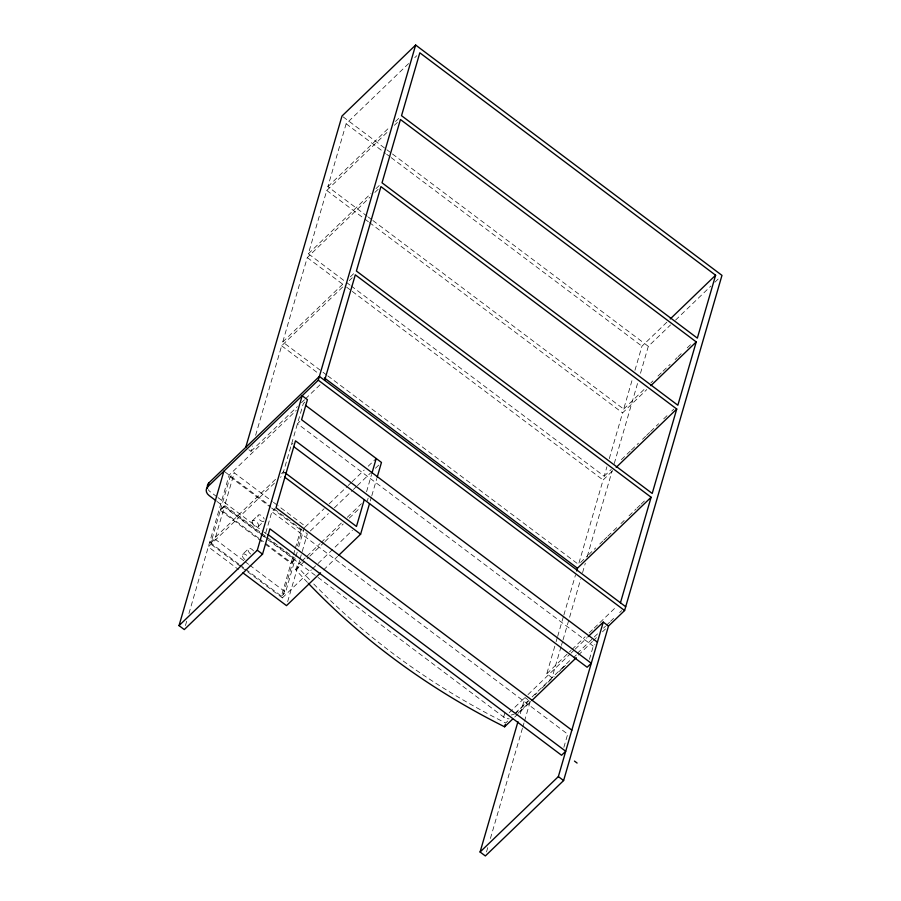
<?xml version="1.0" encoding="UTF-8"?>
<svg xmlns="http://www.w3.org/2000/svg" width="901" height="901" viewBox="0 0 901 901"><rect width="100%" height="100%" fill="white"/><g stroke="black" fill="none" stroke-linecap="round" stroke-linejoin="round"><path stroke-width="0.68" stroke-dasharray="4.5 3.38" d="M185.437 625.564L186.991 620.226M188.928 613.558L229.158 475.086L296.271 410.417M238.844 564.139L210.834 543.078L220.34 510.36L224.484 506.373L262.574 535.014M258.677 538.167L220.576 509.515L230.082 476.798L234.226 472.811L272.327 501.463M210.834 543.078L214.979 539.08L224.484 506.373M220.576 509.515L224.721 505.529L234.226 472.811M248.879 449.745L250.985 451.322L252.539 445.984M255.636 435.296L281.641 345.793L343.191 286.495M326.613 374.985L282.745 341.997L307.275 257.573L369.827 197.296M349.993 285.065L308.379 253.778L326.77 190.46L388.32 131.152M367.236 216.263L327.874 186.665L346.142 123.764L408.705 63.487M265.761 532.829L271.888 511.723L275.199 508.536M245.568 569.195L281.427 596.158L290.933 563.44L295.077 559.453L269.298 540.071M259.803 539.012L291.181 562.596L293.084 556.063M293.456 554.746L294.976 549.52M295.359 548.202L300.686 529.889L303.164 527.49M247.572 571.73L282.351 597.881L293.963 557.899M297.454 545.916L302.094 529.923L271.798 507.139M281.427 596.158L285.572 592.171L295.077 559.453M291.181 562.596L295.325 558.609L297.217 552.065M298.738 546.828L304.831 525.891L277.936 505.675M307.455 582.406A632.198 513.401 16.2 0 1 295.731 569.747L296.834 565.941L300.866 562.055M287.656 601.643L299.628 560.445M300.01 559.116L307.342 533.865L303.141 530.712M366.561 491.743L371.55 474.545M367.405 500.686L368.137 498.152M370.277 500.967L371.426 497.014M371.809 495.696L376.809 478.499M504.774 713.232L503.67 717.038L504.47 717.568A7.535 6.116 16.2 0 0 509.144 718.84M520.294 713.637L524.979 697.509L530.227 701.462L524.371 721.611M486.517 851.918L488.072 846.546M490.414 838.482L522.422 728.323M522.805 726.983L523.977 722.951M561.041 646.715L552.043 677.698L546.794 673.757L555.726 643.032M556.108 641.692L557.269 637.683M557.663 636.354L563.485 616.318M563.868 614.978L575.514 574.906M612.162 471.257L603.084 480.008L578.555 564.431L327.739 375.83M351.12 285.91L604.188 476.212L606.925 466.774M609.279 458.699L622.58 412.895L646.794 389.559M372.868 220.497L623.683 409.088L632.626 378.319M634.957 370.288L641.962 346.198L667.179 321.894M561.436 645.375L562.607 641.332M563.001 639.98L580.616 579.377M582.564 572.642L585.312 563.204M587.261 556.469L612.308 470.266M614.268 463.531L637.75 382.711M640.487 373.284L648.315 346.344L670.513 324.957M563.868 747.346L567.698 734.157L271.888 511.723M589.434 659.341L593.263 646.141L594.93 644.553M414.764 57.664L416.78 55.716M327.874 186.665L389.423 127.356M395.483 121.522L400.528 116.668M394.379 125.318L397.409 122.412M308.379 253.778L370.93 193.501M375.976 188.636L381.022 183.781M374.872 192.442L378.916 188.546M282.745 341.997L344.295 282.689M350.354 276.855L354.386 272.969M349.25 280.661L352.28 277.745M250.985 451.322L297.398 406.599M301.441 402.713L304.459 399.796M305.473 398.828L320.61 384.243M304.943 402.071L303.288 403.671L282.441 475.424L280.436 477.35M299.943 421.319L297.454 423.718L593.263 646.141M291.327 444.824L292.983 443.224M275.526 479.343L209.415 543.044L240.837 566.661M281.54 473.554L283.545 471.628M274.422 483.15L208.311 546.839L238.472 569.511M252.415 520.733L258.17 515.192M258.26 526.601L264.016 521.048M244.903 559.577A4.145 2.196 46.1 0 1 242.651 554.329L248.406 548.788A4.145 2.196 46.1 0 1 253.519 550.916M305.101 527.029L324.135 508.693M329.135 503.862L347.167 486.495M348.169 485.526L351.176 482.632M352.178 481.663L364.195 470.085M368.205 466.222L376.213 458.508M310.349 530.971L328.381 513.604M334.395 507.815L352.415 490.437M353.417 489.48L356.424 486.585M357.427 485.616L370.446 473.07M375.458 468.25L380.459 463.418M301.88 561.075L305.912 557.19M306.926 556.221L320.046 543.573M321.06 542.605L342.256 522.175M347.313 517.309L361.436 503.693M295.731 569.747L308.852 557.1M309.865 556.12L324 542.503M325.002 541.535L343.18 524.033M349.228 518.188L359.33 508.468M282.351 597.881L311.397 569.894M312.399 568.925L352.46 530.329M323.56 569.916L337.582 556.413M675.559 320.103L710.878 286.067M714.91 282.182L719.955 277.317M623.683 409.088L644.879 388.68M650.927 382.846L652.943 380.898M657.989 376.032L662.032 372.147M663.035 371.178L670.096 364.376M675.142 359.51L677.169 357.562M678.171 356.593L681.201 353.676M687.249 347.842L691.292 343.957M604.188 476.212L611.25 469.398M621.341 459.679L630.418 450.928M631.432 449.959L638.494 443.157M642.526 439.26L645.555 436.343M646.569 435.374L649.598 432.457M650.601 431.489L658.676 423.707M663.722 418.841L667.754 414.956M671.797 411.07L673.813 409.122M580.571 562.483L587.632 555.68M588.646 554.701L595.707 547.898M599.751 544.013L602.769 541.096M603.783 540.127L606.812 537.21M607.815 536.23L616.903 527.479M620.935 523.594L624.967 519.708M629.011 515.811L636.072 509.009M637.086 508.04L640.104 505.123M641.118 504.155L645.15 500.258M546.794 673.757L571.009 650.421M572.022 649.452L585.143 636.804M589.175 632.919L593.207 629.033M594.221 628.053L616.419 606.666M504.256 717.466L266.381 538.607M509.211 712.702L524.979 697.509M527.986 694.615L570.13 654.002M571.133 653.045L574.14 650.139M575.142 649.17L587.182 637.57M515.214 713.187L528.155 700.719M532.142 696.878L537.12 692.081M538.111 691.123L571.211 659.228M577.271 653.394L598.455 632.975M603.501 628.121L605.528 626.172M606.531 625.204L609.56 622.287M610.574 621.307L613.592 618.39M619.651 612.567L621.667 610.619M507.725 721.059L505.709 723.007A632.198 513.401 16.2 0 1 313.176 583.409M514.798 714.245L528.932 700.629M534.98 694.795L537.007 692.846M542.053 687.992L547.098 683.127M548.112 682.147L554.16 676.313M559.217 671.448L561.233 669.511M562.235 668.531L566.279 664.645M573.34 657.831L576.37 654.914M518.143 713.108L530.227 701.462M578.386 655.061L592.43 641.523M593.432 640.555L596.451 637.649M602.465 631.849L605.483 628.954M514.696 717.072L530.847 701.519M343.123 116.86L385.763 148.924M386.878 149.769L391.372 153.147M392.487 153.992L648.315 346.344M346.142 123.764L385.515 153.373M386.642 154.217L390.009 156.751M391.135 157.596L641.962 346.198M368.363 217.107L371.741 219.641M326.77 190.46L363.891 218.369M365.018 219.213L368.385 221.759M369.511 222.603L622.58 412.895M307.275 257.573L345.511 286.327M346.637 287.171L351.142 290.561M352.257 291.406L603.084 480.008M281.641 345.793L318.763 373.701M273.454 502.308L276.81 504.83M224.957 471.921L270.683 506.294M230.082 476.798L270.424 507.139M271.55 507.984L300.686 529.889M216.882 496.755L210.136 491.687A7.535 6.116 16.2 0 1 208.255 489.66M218.008 497.6L262.991 531.421M264.117 532.277L266.358 533.966M224.721 505.529L260.58 532.491M261.707 533.336L266.189 536.703M267.304 537.548L295.325 558.609M263.7 535.858L268.183 539.226M216.904 501.395L259.634 533.538M260.761 534.383L265.254 537.762M220.34 510.36L264.038 543.224M265.164 544.069L290.933 563.44M214.979 539.08L244.115 560.985M245.23 561.83L248.597 564.364M249.712 565.197L285.572 592.171M239.97 564.983L244.453 568.351M241.952 567.506L246.446 570.885M513.829 714.189A7.535 6.116 16.2 0 1 511.205 714.977M263.531 521.375A4.145 2.196 46.1 0 1 258.508 518.345A4.145 2.196 46.1 0 1 259.544 514.786A4.145 2.196 46.1 0 1 264.207 519.044M250.658 554.036A4.145 2.196 46.1 0 1 248.406 548.788M242.651 554.329A4.145 2.196 46.1 0 1 247.764 556.458M309.482 579.568A632.198 513.401 16.2 0 1 296.834 565.941M252.224 522.738A4.145 2.196 46.1 0 0 257.776 526.916A4.145 2.196 46.1 0 0 256.008 521.341A4.145 2.196 46.1 0 0 252.224 522.738"/><path stroke-width="1.35" d="M215.778 500.551L209.032 495.482A7.535 6.116 16.2 0 1 207.804 486.653L208.908 482.857L319.393 376.404L625.699 606.733M268.002 534.518L561.571 755.263L565.715 751.265L269.906 528.842L262.54 554.16L184.277 629.574L179.029 625.621L223.91 471.133M245.736 447.369L341.997 116.026L415.654 45.05L721.971 275.379L624.596 610.529L608.49 626.049L563.609 780.548L485.346 855.95L480.087 851.997L517.951 721.69M179.029 625.621L257.292 550.218L302.173 395.73L307.421 399.672L301.598 419.72L597.408 642.154M207.804 486.653L318.29 380.199L415.654 45.05M324.642 380.346L355.298 274.828L651.108 497.251L620.451 602.78M364.263 499.661L356.469 526.466L284.66 472.473M371.944 473.205L376.213 458.508M338.585 555.444L360.614 534.214L369.511 503.614M377.192 477.158L381.461 462.45L305.529 405.349M308.379 583.364A632.198 513.401 16.2 0 0 504.605 726.803L505.337 724.269M576.674 570.896L577.451 568.227L651.108 497.251M480.087 851.997L558.35 776.594L603.242 622.107L608.49 626.049M676.741 409.031L652.211 493.455L356.402 271.021L380.932 186.608L676.741 409.031L616.205 467.371M696.236 341.918L677.845 405.236L382.035 182.802L400.427 119.495L696.236 341.918L650.837 385.673M715.619 275.222L697.34 338.123L401.531 115.688L419.81 52.799L715.619 275.222L670.209 318.977M320.553 572.811L286.495 605.63L242.943 572.878M588.184 636.602L603.242 622.107M504.605 726.803L512.68 719.021M531.86 700.539L576.28 657.741M324.383 377.936L577.451 568.227M318.29 380.199L624.596 610.529M293.568 446.513L587.137 667.247L591.281 663.26L295.472 440.826L276.033 507.736L571.842 730.159M284.671 477.102L360.614 534.214M574.466 761.075L577.09 763.046M257.292 550.218L262.54 554.16M558.35 776.594L563.609 780.548M207.534 488.094A7.535 6.116 16.2 0 1 208.908 482.857"/></g></svg>
